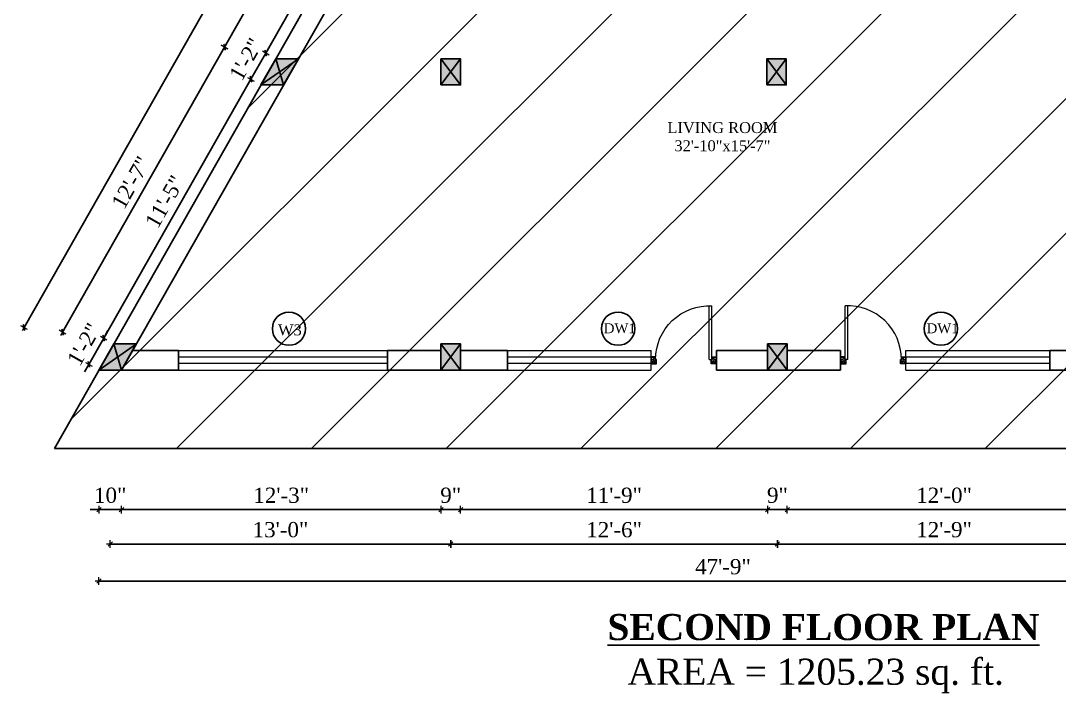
# Model space of a CAD drawing. Header units: inches. Extents: x 4069 to 291496, y -47643 to 12535.
# Drawn here: x 91890 to 92366.8, y 2369.8 to 2678.8 of the extents above; entities that cross this region are included whole.
import ezdxf

# ---------------------------------------------------------------- set-up
doc = ezdxf.new("R2010")
doc.units = ezdxf.units.IN
doc.header["$LTSCALE"] = 5
doc.header["$MEASUREMENT"] = 0
for name, color, linetype, lineweight in [('A-WALL', 7, 'Continuous', 9), ('Dimension', 7, 'Continuous', 18), ('DOOR', 62, 'Continuous', 0), ('Dw', 2, 'Continuous', 18)]:
    doc.layers.add(name, color=color, linetype=linetype, lineweight=lineweight)
doc.layers.add('dim line', color=7, linetype='Continuous', lineweight=15, true_color=0xfab2b2)
doc.layers.add('TEXT', color=6, linetype='Continuous')
doc.layers.add('WALL', color=7, linetype='Continuous')
doc.styles.add('ordinary', font='times.ttf')
doc.dimstyles.new('Copy of 96', dxfattribs={"dimtxt": 7, "dimasz": 4, "dimexe": 0.5, "dimexo": 0.5, "dimgap": 3, "dimtad": 1, "dimdec": 1, "dimzin": 11, "dimdsep": 46, "dimlunit": 4, "dimtxsty": 'ordinary', "dimblk": 'OBLIQUE', "dimcen": 0.09, "dimse1": 1, "dimse2": 1, "dimclrt": 6, "dimazin": 0, "dimtfac": 1, "dimtdec": 1, "dimtix": 1, "dimtmove": 2, "dimatfit": 3, "dimldrblk": 'leader', "dimfxl": 0.5, "dimfxlon": 1, "dimtolj": 1, "dimtzin": 0, "dimarcsym": 0})

# ---------------------------------------------------------------- blocks, each defined once
blk = doc.blocks.new('c2a')
at = {"color": 1, "ltscale": 5}
for p, q in [((18091.63, 4625.76), (18084.82, 4613.76)), ((18101.98, 4625.76), (18091.63, 4625.76)), ((18095.17, 4613.76), (18101.98, 4625.76)), ((18084.82, 4613.76), (18095.17, 4613.76))]:
    blk.add_line(p, q, dxfattribs=at)
blk = doc.blocks.new('A$C27B36B59')
at = {"layer": 'DOOR'}
for p, q in [((0, 4), (0, 0)), ((2.5, 4), (0, 4)), ((0, 0), (3, 0)), ((2.5, 2.5), (2.5, 4)), ((3, 2.5), (2.5, 2.5)), ((3, 0), (3, 2.5))]:
    blk.add_line(p, q, dxfattribs=at)
for centre, radius, start, end in [((-1.4, -0.54), 4.75, 22.1411, 72.838), ((1.34, 2.09), 1.64, 45.138, 144.8948), ((2.21, 0.3), 2.49, 83.3149, 152.658), ((0.13, 0.37), 2.05, 349.4875, 93.6805), ((1.96, -0.47), 2.01, 58.7447, 166.495), ((-0.06, 0.32), 1.13, 343.542, 86.947), ((2.08, -0.4), 1.17, 38.2816, 160.1519)]:
    blk.add_arc(centre, radius, start, end, dxfattribs=at)
blk = doc.blocks.new('D2')
at = {"layer": 'DOOR'}
for p, q in [((74473.95, 24047.59), (74473.95, 24018.09)), ((74473.95, 24047.59), (74475.45, 24047.59)), ((74475.45, 24047.59), (74475.45, 24018.13))]:
    blk.add_line(p, q, dxfattribs=at)
blk.add_arc((74473.95, 24047.59), 29.5, 180, 272.9146, dxfattribs=at)
at = {"layer": 'DOOR', "xscale": -1, "rotation": 180}
blk.add_blockref('A$C27B36B59', (74441.95, 24050.09), dxfattribs=at)
at = {"layer": 'DOOR', "rotation": 180}
blk.add_blockref('A$C27B36B59', (74477.95, 24050.09), dxfattribs=at)
blk = doc.blocks.new('oblique')
at = {"color": 0, "lineweight": -2}
blk.add_line((0.25, 0.25), (-0.25, -0.25), dxfattribs=at)
at = {"layer": 'dim line', "lineweight": 9}
for p, q in [((-0.4375, 0), (0.4375, 0)), ((0, 0.4375), (0, -0.4375))]:
    blk.add_line(p, q, dxfattribs=at)
blk = doc.blocks.new('*D2034')
at = {"layer": 'A-WALL', "color": 0, "lineweight": -2, "ltscale": 50, "transparency": 16777216}
blk.add_line((92390.43, 2438.37), (92237.43, 2438.37), dxfattribs=at)
at = {"layer": 'Defpoints', "color": 0, "ltscale": 50, "transparency": 16777216}
for p in [(92237.43, 2518.3), (92390.43, 2518.3), (92237.43, 2438.37)]:
    blk.add_point(p, dxfattribs=at)
at = {"layer": 'A-WALL', "color": 0, "lineweight": -2, "ltscale": 50, "transparency": 16777216, "xscale": 4, "yscale": 4, "zscale": 4, "rotation": 180}
blk.add_blockref('oblique', (92237.43, 2438.37), dxfattribs=at)
at = {"layer": 'A-WALL', "color": 0, "lineweight": -2, "ltscale": 50, "transparency": 16777216, "xscale": 4, "yscale": 4, "zscale": 4}
blk.add_blockref('oblique', (92390.43, 2438.37), dxfattribs=at)
at = {"layer": 'A-WALL', "color": 6, "ltscale": 50, "transparency": 16777216, "insert": (92313.93, 2444.94), "char_height": 7, "attachment_point": 5, "style": 'ordinary'}
blk.add_mtext('\\A1;12\'-9"', dxfattribs=at)
blk = doc.blocks.new('_OBLIQUE')
at = {"color": 0, "linetype": 'ByBlock'}
blk.add_line((-0.5, -0.5), (0.5, 0.5), dxfattribs=at)
blk = doc.blocks.new('leader')
at = {"layer": 'Dimension'}
for p, q in [((0, -4.33), (0, 4.33)), ((-4.42, 0), (4.42, 0))]:
    blk.add_line(p, q, dxfattribs=at)
blk = doc.blocks.new('*D2035')
at = {"layer": 'A-WALL', "color": 0, "lineweight": -2, "ltscale": 50, "transparency": 16777216}
blk.add_line((92237.43, 2438.37), (92087.43, 2438.37), dxfattribs=at)
at = {"layer": 'Defpoints', "color": 0, "ltscale": 50, "transparency": 16777216}
for p in [(92087.43, 2518.3), (92237.43, 2518.3), (92087.43, 2438.37)]:
    blk.add_point(p, dxfattribs=at)
at = {"layer": 'A-WALL', "color": 0, "lineweight": -2, "ltscale": 50, "transparency": 16777216, "xscale": 4, "yscale": 4, "zscale": 4, "rotation": 180}
blk.add_blockref('oblique', (92087.43, 2438.37), dxfattribs=at)
at = {"layer": 'A-WALL', "color": 0, "lineweight": -2, "ltscale": 50, "transparency": 16777216, "xscale": 4, "yscale": 4, "zscale": 4}
blk.add_blockref('oblique', (92237.43, 2438.37), dxfattribs=at)
at = {"layer": 'A-WALL', "color": 6, "ltscale": 50, "transparency": 16777216, "insert": (92162.43, 2444.93), "char_height": 7, "attachment_point": 5, "style": 'ordinary'}
blk.add_mtext('\\A1;12\'-6"', dxfattribs=at)
blk = doc.blocks.new('*D2036')
at = {"layer": 'A-WALL', "color": 0, "lineweight": -2, "ltscale": 50, "transparency": 16777216}
blk.add_line((92087.43, 2438.37), (91931.1, 2438.37), dxfattribs=at)
at = {"layer": 'Defpoints', "color": 0, "ltscale": 50, "transparency": 16777216}
for p in [(91931.1, 2518.3), (92087.43, 2518.3), (91931.1, 2438.37)]:
    blk.add_point(p, dxfattribs=at)
at = {"layer": 'A-WALL', "color": 0, "lineweight": -2, "ltscale": 50, "transparency": 16777216, "xscale": 4, "yscale": 4, "zscale": 4, "rotation": 180}
blk.add_blockref('oblique', (91931.1, 2438.37), dxfattribs=at)
at = {"layer": 'A-WALL', "color": 0, "lineweight": -2, "ltscale": 50, "transparency": 16777216, "xscale": 4, "yscale": 4, "zscale": 4}
blk.add_blockref('oblique', (92087.43, 2438.37), dxfattribs=at)
at = {"layer": 'A-WALL', "color": 6, "ltscale": 50, "transparency": 16777216, "insert": (92009.27, 2444.93), "char_height": 7, "attachment_point": 5, "style": 'ordinary'}
blk.add_mtext('\\A1;13\'-0"', dxfattribs=at)
blk = doc.blocks.new('*D2037')
at = {"layer": 'A-WALL', "color": 0, "lineweight": -2, "ltscale": 50, "transparency": 16777216}
blk.add_line((92498.93, 2421.34), (91925.93, 2421.34), dxfattribs=at)
at = {"layer": 'Defpoints', "color": 0, "ltscale": 50, "transparency": 16777216}
for p in [(91925.93, 2518.3), (92498.93, 2518.3), (91925.93, 2421.34)]:
    blk.add_point(p, dxfattribs=at)
at = {"layer": 'A-WALL', "color": 0, "lineweight": -2, "ltscale": 50, "transparency": 16777216, "xscale": 4, "yscale": 4, "zscale": 4, "rotation": 180}
blk.add_blockref('oblique', (91925.93, 2421.34), dxfattribs=at)
at = {"layer": 'A-WALL', "color": 0, "lineweight": -2, "ltscale": 50, "transparency": 16777216, "xscale": 4, "yscale": 4, "zscale": 4}
blk.add_blockref('oblique', (92498.93, 2421.34), dxfattribs=at)
at = {"layer": 'A-WALL', "color": 6, "ltscale": 50, "transparency": 16777216, "insert": (92212.43, 2427.92), "char_height": 7, "attachment_point": 5, "style": 'ordinary'}
blk.add_mtext('\\A1;47\'-9"', dxfattribs=at)
blk = doc.blocks.new('*D2038')
at = {"layer": 'A-WALL', "color": 0, "lineweight": -2, "ltscale": 50, "transparency": 16777216}
for p, q in [((91928.1, 2532.93), (91930.07, 2536.41)), ((91921.28, 2520.93), (91928.1, 2532.93)), ((91921.28, 2520.93), (91919.31, 2517.46))]:
    blk.add_line(p, q, dxfattribs=at)
at = {"layer": 'Defpoints', "color": 0, "ltscale": 50, "transparency": 16777216}
for p in [(91928.1, 2532.93), (91932.74, 2530.3), (91925.93, 2518.3)]:
    blk.add_point(p, dxfattribs=at)
at = {"layer": 'A-WALL', "color": 0, "lineweight": -2, "ltscale": 50, "transparency": 16777216, "xscale": 4, "yscale": 4, "zscale": 4}
for p, rotation in [((91928.1, 2532.93), 240.4114854942634), ((91921.28, 2520.93), 60.41148549426335)]:
    blk.add_blockref('oblique', p, dxfattribs=dict(at, rotation=rotation))
at = {"layer": 'A-WALL', "color": 6, "ltscale": 50, "transparency": 16777216, "insert": (91919.04, 2530.14), "char_height": 7, "attachment_point": 5, "rotation": 60.4115, "style": 'ordinary'}
blk.add_mtext('\\A1;1\'-2"', dxfattribs=at)
blk = doc.blocks.new('*D2039')
at = {"layer": 'A-WALL', "color": 0, "lineweight": -2, "ltscale": 50, "transparency": 16777216}
blk.add_line((91928.1, 2532.93), (91995.67, 2651.93), dxfattribs=at)
at = {"layer": 'Defpoints', "color": 0, "ltscale": 50, "transparency": 16777216}
for p in [(91995.67, 2651.93), (92000.31, 2649.3), (91932.74, 2530.3)]:
    blk.add_point(p, dxfattribs=at)
at = {"layer": 'A-WALL', "color": 0, "lineweight": -2, "ltscale": 50, "transparency": 16777216, "xscale": 4, "yscale": 4, "zscale": 4}
for p, rotation in [((91995.67, 2651.93), 60.4114854945213), ((91928.1, 2532.93), 240.4114854945213)]:
    blk.add_blockref('oblique', p, dxfattribs=dict(at, rotation=rotation))
at = {"layer": 'A-WALL', "color": 6, "ltscale": 50, "transparency": 16777216, "insert": (91956.18, 2595.67), "char_height": 7, "attachment_point": 5, "rotation": 60.4115, "style": 'ordinary'}
blk.add_mtext('\\A1;11\'-5"', dxfattribs=at)
blk = doc.blocks.new('*D2040')
at = {"layer": 'A-WALL', "color": 0, "lineweight": -2, "ltscale": 50, "transparency": 16777216}
for p, q in [((92002.48, 2663.93), (92004.46, 2667.41)), ((91995.67, 2651.93), (92002.48, 2663.93)), ((91995.67, 2651.93), (91993.69, 2648.46))]:
    blk.add_line(p, q, dxfattribs=at)
at = {"layer": 'Defpoints', "color": 0, "ltscale": 50, "transparency": 16777216}
for p in [(92002.48, 2663.93), (92007.13, 2661.3), (92000.31, 2649.3)]:
    blk.add_point(p, dxfattribs=at)
at = {"layer": 'A-WALL', "color": 0, "lineweight": -2, "ltscale": 50, "transparency": 16777216, "xscale": 4, "yscale": 4, "zscale": 4}
for p, rotation in [((92002.48, 2663.93), 240.4114854945213), ((91995.67, 2651.93), 60.41148549452131)]:
    blk.add_blockref('oblique', p, dxfattribs=dict(at, rotation=rotation))
at = {"layer": 'A-WALL', "color": 6, "ltscale": 50, "transparency": 16777216, "insert": (91993.42, 2661.14), "char_height": 7, "attachment_point": 5, "rotation": 60.4115, "style": 'ordinary'}
blk.add_mtext('\\A1;1\'-2"', dxfattribs=at)
blk = doc.blocks.new('*D2041')
at = {"layer": 'A-WALL', "color": 0, "lineweight": -2, "ltscale": 50, "transparency": 16777216}
blk.add_line((92002.48, 2663.93), (92106.39, 2846.93), dxfattribs=at)
at = {"layer": 'Defpoints', "color": 0, "ltscale": 50, "transparency": 16777216}
for p in [(92106.39, 2846.93), (92111.04, 2844.3), (92007.13, 2661.3)]:
    blk.add_point(p, dxfattribs=at)
at = {"layer": 'A-WALL', "color": 0, "lineweight": -2, "ltscale": 50, "transparency": 16777216, "xscale": 4, "yscale": 4, "zscale": 4}
for p, rotation in [((92106.39, 2846.93), 60.4114854945213), ((92002.48, 2663.93), 240.4114854945213)]:
    blk.add_blockref('oblique', p, dxfattribs=dict(at, rotation=rotation))
at = {"layer": 'A-WALL', "color": 6, "ltscale": 50, "transparency": 16777216, "insert": (92048.72, 2758.68), "char_height": 7, "attachment_point": 5, "rotation": 60.4115, "style": 'ordinary'}
blk.add_mtext('\\A1;17\'-6"', dxfattribs=at)
blk = doc.blocks.new('*D2043')
at = {"layer": 'A-WALL', "color": 0, "lineweight": -2, "ltscale": 50, "transparency": 16777216}
blk.add_line((92094.31, 2861.73), (91983.59, 2666.73), dxfattribs=at)
at = {"layer": 'Defpoints', "color": 0, "ltscale": 50, "transparency": 16777216}
for p in [(92114.44, 2850.3), (91983.59, 2666.73), (92003.72, 2655.3)]:
    blk.add_point(p, dxfattribs=at)
at = {"layer": 'A-WALL', "color": 0, "lineweight": -2, "ltscale": 50, "transparency": 16777216, "xscale": 4, "yscale": 4, "zscale": 4}
for p, rotation in [((92094.31, 2861.73), 60.41148549426671), ((91983.59, 2666.73), 240.4114854942667)]:
    blk.add_blockref('oblique', p, dxfattribs=dict(at, rotation=rotation))
at = {"layer": 'A-WALL', "color": 6, "ltscale": 50, "transparency": 16777216, "insert": (92033.24, 2767.47), "char_height": 7, "attachment_point": 5, "rotation": 60.4115, "style": 'ordinary'}
blk.add_mtext('\\A1;18\'-8"', dxfattribs=at)
blk = doc.blocks.new('*D2044')
at = {"layer": 'A-WALL', "color": 0, "lineweight": -2, "ltscale": 50, "transparency": 16777216}
blk.add_line((91983.59, 2666.73), (91909.2, 2535.73), dxfattribs=at)
at = {"layer": 'Defpoints', "color": 0, "ltscale": 50, "transparency": 16777216}
for p in [(92003.72, 2655.3), (91909.2, 2535.73), (91929.34, 2524.3)]:
    blk.add_point(p, dxfattribs=at)
at = {"layer": 'A-WALL', "color": 0, "lineweight": -2, "ltscale": 50, "transparency": 16777216, "xscale": 4, "yscale": 4, "zscale": 4}
for p, rotation in [((91983.59, 2666.73), 60.41148549452131), ((91909.2, 2535.73), 240.4114854945213)]:
    blk.add_blockref('oblique', p, dxfattribs=dict(at, rotation=rotation))
at = {"layer": 'A-WALL', "color": 6, "ltscale": 50, "transparency": 16777216, "insert": (91940.68, 2604.47), "char_height": 7, "attachment_point": 5, "rotation": 60.4115, "style": 'ordinary'}
blk.add_mtext('\\A1;12\'-7"', dxfattribs=at)
blk = doc.blocks.new('*D2045')
at = {"layer": 'A-WALL', "color": 0, "lineweight": -2, "ltscale": 50, "transparency": 16777216}
blk.add_line((91891.56, 2537.81), (92083.48, 2875.81), dxfattribs=at)
at = {"layer": 'Defpoints', "color": 0, "ltscale": 50, "transparency": 16777216}
for p in [(92083.48, 2875.81), (92117.85, 2856.3), (91925.93, 2518.3)]:
    blk.add_point(p, dxfattribs=at)
at = {"layer": 'A-WALL', "color": 0, "lineweight": -2, "ltscale": 50, "transparency": 16777216, "xscale": 4, "yscale": 4, "zscale": 4}
for p, rotation in [((92083.48, 2875.81), 60.41148549426932), ((91891.56, 2537.81), 240.4114854942693)]:
    blk.add_blockref('oblique', p, dxfattribs=dict(at, rotation=rotation))
at = {"layer": 'A-WALL', "color": 6, "ltscale": 50, "transparency": 16777216, "insert": (91981.81, 2710.05), "char_height": 7, "attachment_point": 5, "rotation": 60.4115, "style": 'ordinary'}
blk.add_mtext('\\A1;32\'-5"', dxfattribs=at)
blk = doc.blocks.new('*D2057')
at = {"layer": 'A-WALL', "color": 0, "lineweight": -2, "ltscale": 50, "transparency": 16777216}
for p, q in [((91925.93, 2454.17), (91921.93, 2454.17)), ((91925.93, 2454.17), (91936.28, 2454.17)), ((91936.28, 2454.17), (91940.28, 2454.17))]:
    blk.add_line(p, q, dxfattribs=at)
at = {"layer": 'Defpoints', "color": 0, "ltscale": 50, "transparency": 16777216}
for p in [(91925.93, 2518.3), (91936.28, 2518.3), (91936.28, 2454.17)]:
    blk.add_point(p, dxfattribs=at)
at = {"layer": 'A-WALL', "color": 0, "lineweight": -2, "ltscale": 50, "transparency": 16777216, "xscale": 4, "yscale": 4, "zscale": 4}
blk.add_blockref('oblique', (91925.93, 2454.17), dxfattribs=at)
at = {"layer": 'A-WALL', "color": 0, "lineweight": -2, "ltscale": 50, "transparency": 16777216, "xscale": 4, "yscale": 4, "zscale": 4, "rotation": 180}
blk.add_blockref('oblique', (91936.28, 2454.17), dxfattribs=at)
at = {"layer": 'A-WALL', "color": 6, "ltscale": 50, "transparency": 16777216, "insert": (91931.1, 2460.73), "char_height": 7, "attachment_point": 5, "style": 'ordinary'}
blk.add_mtext('\\A1;10"', dxfattribs=at)
blk = doc.blocks.new('*D2058')
at = {"layer": 'A-WALL', "color": 0, "lineweight": -2, "ltscale": 50, "transparency": 16777216}
blk.add_line((91936.28, 2454.17), (92082.93, 2454.17), dxfattribs=at)
at = {"layer": 'Defpoints', "color": 0, "ltscale": 50, "transparency": 16777216}
for p in [(91936.28, 2518.3), (92082.93, 2518.3), (92082.93, 2454.17)]:
    blk.add_point(p, dxfattribs=at)
at = {"layer": 'A-WALL', "color": 0, "lineweight": -2, "ltscale": 50, "transparency": 16777216, "xscale": 4, "yscale": 4, "zscale": 4, "rotation": 180}
blk.add_blockref('oblique', (91936.28, 2454.17), dxfattribs=at)
at = {"layer": 'A-WALL', "color": 0, "lineweight": -2, "ltscale": 50, "transparency": 16777216, "xscale": 4, "yscale": 4, "zscale": 4}
blk.add_blockref('oblique', (92082.93, 2454.17), dxfattribs=at)
at = {"layer": 'A-WALL', "color": 6, "ltscale": 50, "transparency": 16777216, "insert": (92009.6, 2460.73), "char_height": 7, "attachment_point": 5, "style": 'ordinary'}
blk.add_mtext('\\A1;12\'-3"', dxfattribs=at)
blk = doc.blocks.new('*D2059')
at = {"layer": 'A-WALL', "color": 0, "lineweight": -2, "ltscale": 50, "transparency": 16777216}
for p, q in [((92082.93, 2454.17), (92078.93, 2454.17)), ((92082.93, 2454.17), (92091.93, 2454.17)), ((92091.93, 2454.17), (92095.93, 2454.17))]:
    blk.add_line(p, q, dxfattribs=at)
at = {"layer": 'Defpoints', "color": 0, "ltscale": 50, "transparency": 16777216}
for p in [(92082.93, 2518.3), (92091.93, 2518.3), (92091.93, 2454.17)]:
    blk.add_point(p, dxfattribs=at)
at = {"layer": 'A-WALL', "color": 0, "lineweight": -2, "ltscale": 50, "transparency": 16777216, "xscale": 4, "yscale": 4, "zscale": 4}
blk.add_blockref('oblique', (92082.93, 2454.17), dxfattribs=at)
at = {"layer": 'A-WALL', "color": 0, "lineweight": -2, "ltscale": 50, "transparency": 16777216, "xscale": 4, "yscale": 4, "zscale": 4, "rotation": 180}
blk.add_blockref('oblique', (92091.93, 2454.17), dxfattribs=at)
at = {"layer": 'A-WALL', "color": 6, "ltscale": 50, "transparency": 16777216, "insert": (92087.43, 2460.74), "char_height": 7, "attachment_point": 5, "style": 'ordinary'}
blk.add_mtext('\\A1;9"', dxfattribs=at)
blk = doc.blocks.new('*D2060')
at = {"layer": 'A-WALL', "color": 0, "lineweight": -2, "ltscale": 50, "transparency": 16777216}
blk.add_line((92091.93, 2454.17), (92232.93, 2454.17), dxfattribs=at)
at = {"layer": 'Defpoints', "color": 0, "ltscale": 50, "transparency": 16777216}
for p in [(92091.93, 2518.3), (92232.93, 2518.3), (92232.93, 2454.17)]:
    blk.add_point(p, dxfattribs=at)
at = {"layer": 'A-WALL', "color": 0, "lineweight": -2, "ltscale": 50, "transparency": 16777216, "xscale": 4, "yscale": 4, "zscale": 4, "rotation": 180}
blk.add_blockref('oblique', (92091.93, 2454.17), dxfattribs=at)
at = {"layer": 'A-WALL', "color": 0, "lineweight": -2, "ltscale": 50, "transparency": 16777216, "xscale": 4, "yscale": 4, "zscale": 4}
blk.add_blockref('oblique', (92232.93, 2454.17), dxfattribs=at)
at = {"layer": 'A-WALL', "color": 6, "ltscale": 50, "transparency": 16777216, "insert": (92162.43, 2460.74), "char_height": 7, "attachment_point": 5, "style": 'ordinary'}
blk.add_mtext('\\A1;11\'-9"', dxfattribs=at)
blk = doc.blocks.new('*D2061')
at = {"layer": 'A-WALL', "color": 0, "lineweight": -2, "ltscale": 50, "transparency": 16777216}
for p, q in [((92232.93, 2454.17), (92228.93, 2454.17)), ((92232.93, 2454.17), (92241.93, 2454.17)), ((92241.93, 2454.17), (92245.93, 2454.17))]:
    blk.add_line(p, q, dxfattribs=at)
at = {"layer": 'Defpoints', "color": 0, "ltscale": 50, "transparency": 16777216}
for p in [(92232.93, 2518.3), (92241.93, 2518.3), (92241.93, 2454.17)]:
    blk.add_point(p, dxfattribs=at)
at = {"layer": 'A-WALL', "color": 0, "lineweight": -2, "ltscale": 50, "transparency": 16777216, "xscale": 4, "yscale": 4, "zscale": 4}
blk.add_blockref('oblique', (92232.93, 2454.17), dxfattribs=at)
at = {"layer": 'A-WALL', "color": 0, "lineweight": -2, "ltscale": 50, "transparency": 16777216, "xscale": 4, "yscale": 4, "zscale": 4, "rotation": 180}
blk.add_blockref('oblique', (92241.93, 2454.17), dxfattribs=at)
at = {"layer": 'A-WALL', "color": 6, "ltscale": 50, "transparency": 16777216, "insert": (92237.43, 2460.74), "char_height": 7, "attachment_point": 5, "style": 'ordinary'}
blk.add_mtext('\\A1;9"', dxfattribs=at)
blk = doc.blocks.new('*D2062')
at = {"layer": 'A-WALL', "color": 0, "lineweight": -2, "ltscale": 50, "transparency": 16777216}
blk.add_line((92241.93, 2454.17), (92385.93, 2454.17), dxfattribs=at)
at = {"layer": 'Defpoints', "color": 0, "ltscale": 50, "transparency": 16777216}
for p in [(92241.93, 2518.3), (92385.93, 2518.3), (92385.93, 2454.17)]:
    blk.add_point(p, dxfattribs=at)
at = {"layer": 'A-WALL', "color": 0, "lineweight": -2, "ltscale": 50, "transparency": 16777216, "xscale": 4, "yscale": 4, "zscale": 4, "rotation": 180}
blk.add_blockref('oblique', (92241.93, 2454.17), dxfattribs=at)
at = {"layer": 'A-WALL', "color": 0, "lineweight": -2, "ltscale": 50, "transparency": 16777216, "xscale": 4, "yscale": 4, "zscale": 4}
blk.add_blockref('oblique', (92385.93, 2454.17), dxfattribs=at)
at = {"layer": 'A-WALL', "color": 6, "ltscale": 50, "transparency": 16777216, "insert": (92313.93, 2460.73), "char_height": 7, "attachment_point": 5, "style": 'ordinary'}
blk.add_mtext('\\A1;12\'-0"', dxfattribs=at)

msp = doc.modelspace()

# ---------------------------------------------------------------- hatches: boundary and pattern name
at = {"layer": 'WALL', "linetype": 'ByBlock', "ltscale": 5, "true_color": 0xf8991e}
h = msp.add_hatch(dxfattribs=at)
h.set_pattern_fill('ANSI31', color=30, scale=350)
h.set_pattern_definition([(45, (83816.94, 5103.35), (-30.93592, 30.93592), [])])
h.paths.add_polyline_path([(91905.48764, 2482.29725), (92138.29136, 2892.29725), (92496.73934, 2892.29725), (92498.33849, 2614.29725), (92546.92894, 2614.29725), (92546.92894, 2524.29725), (92498.92894, 2524.29725), (92499.15036, 2482.29725)])
h = msp.add_hatch(color=30, dxfattribs=at)
h.dxf.hatch_style = 1
h.paths.add_polyline_path([(92008.89428, 2655.29725), (92010.66223, 2649.29725), (92017.47599, 2661.29725)])
h.paths.add_polyline_path([(92008.89428, 2655.29725), (92017.47599, 2661.29725), (92007.12634, 2661.29725)])
h.paths.add_polyline_path([(92007.12634, 2661.29725), (92000.31257, 2649.29725), (92008.89428, 2655.29725)])
h.paths.add_polyline_path([(92008.89428, 2655.29725), (92000.31257, 2649.29725), (92010.66223, 2649.29725)])
h = msp.add_hatch(color=30, dxfattribs=at)
h.dxf.hatch_style = 1
h.paths.add_polyline_path([(92087.42886, 2655.29725), (92082.92886, 2649.29725), (92091.92886, 2649.29725)])
h.paths.add_polyline_path([(92091.92886, 2649.29725), (92091.92886, 2661.29725), (92087.42886, 2655.29725)])
h.paths.add_polyline_path([(92087.42886, 2655.29725), (92091.92886, 2661.29725), (92082.92886, 2661.29725)])
h.paths.add_polyline_path([(92082.92886, 2661.29725), (92082.92886, 2649.29725), (92087.42886, 2655.29725)])
h = msp.add_hatch(color=30, dxfattribs=at)
h.dxf.hatch_style = 1
h.paths.add_polyline_path([(92236.99532, 2655.29725), (92232.49532, 2649.29725), (92241.49532, 2649.29725)])
h.paths.add_polyline_path([(92241.49532, 2649.29725), (92241.49532, 2661.29725), (92236.99532, 2655.29725)])
h.paths.add_polyline_path([(92236.99532, 2655.29725), (92241.49532, 2661.29725), (92232.49532, 2661.29725)])
h.paths.add_polyline_path([(92232.49532, 2661.29725), (92232.49532, 2649.29725), (92236.99532, 2655.29725)])
h = msp.add_hatch(color=30, dxfattribs=at)
h.dxf.hatch_style = 1
h.paths.add_polyline_path([(91934.51065, 2524.29725), (91936.2786, 2518.29725), (91943.09237, 2530.29725)])
h.paths.add_polyline_path([(91934.51065, 2524.29725), (91943.09237, 2530.29725), (91932.74271, 2530.29725)])
h.paths.add_polyline_path([(91932.74271, 2530.29725), (91925.92894, 2518.29725), (91934.51065, 2524.29725)])
h.paths.add_polyline_path([(91934.51065, 2524.29725), (91925.92894, 2518.29725), (91936.2786, 2518.29725)])
h = msp.add_hatch(color=30, dxfattribs=at)
h.dxf.hatch_style = 1
h.paths.add_polyline_path([(92087.42886, 2524.29725), (92082.92886, 2518.29725), (92091.92886, 2518.29725)])
h.paths.add_polyline_path([(92091.92886, 2518.29725), (92091.92886, 2530.29725), (92087.42886, 2524.29725)])
h.paths.add_polyline_path([(92087.42886, 2524.29725), (92091.92886, 2530.29725), (92082.92886, 2530.29725)])
h.paths.add_polyline_path([(92082.92886, 2530.29725), (92082.92886, 2518.29725), (92087.42886, 2524.29725)])
h = msp.add_hatch(color=30, dxfattribs=at)
h.dxf.hatch_style = 1
h.paths.add_polyline_path([(92237.42886, 2524.29725), (92232.92886, 2518.29725), (92241.92886, 2518.29725)])
h.paths.add_polyline_path([(92241.92886, 2518.29725), (92241.92886, 2530.29725), (92237.42886, 2524.29725)])
h.paths.add_polyline_path([(92237.42886, 2524.29725), (92241.92886, 2530.29725), (92232.92886, 2530.29725)])
h.paths.add_polyline_path([(92232.92886, 2530.29725), (92232.92886, 2518.29725), (92237.42886, 2524.29725)])

# ---------------------------------------------------------------- linework, layer by layer
at = {"color": 1, "ltscale": 5}
for p, q in [((92000.31257, 2649.29725), (92017.47599, 2661.29725)), ((92010.66223, 2649.29725), (92007.12634, 2661.29725)), ((92082.92886, 2649.29725), (92091.92886, 2661.29725)), ((92091.92886, 2649.29725), (92082.92886, 2661.29725)), ((92232.49532, 2649.29725), (92241.49532, 2661.29725)), ((92241.49532, 2649.29725), (92232.49532, 2661.29725)), ((91925.92894, 2518.29725), (91943.09237, 2530.29725)), ((91936.2786, 2518.29725), (91932.74271, 2530.29725)), ((92082.92886, 2518.29725), (92091.92886, 2530.29725)), ((92091.92886, 2518.29725), (92082.92886, 2530.29725)), ((92232.92886, 2518.29725), (92241.92886, 2530.29725)), ((92241.92886, 2518.29725), (92232.92886, 2530.29725))]:
    msp.add_line(p, q, dxfattribs=at)
at = {"layer": 'A-WALL', "lineweight": 30}
for p, q in [((91905.48764, 2482.29725), (92138.29136, 2892.29725)), ((91936.2786, 2518.29725), (92051.82874, 2721.79725)), ((91941.38893, 2527.29725), (91962.42894, 2527.29725)), ((91962.42894, 2518.29725), (91962.42894, 2527.29725)), ((92058.42894, 2527.29725), (92082.92886, 2527.29725)), ((92058.42894, 2518.29725), (92058.42894, 2527.29725)), ((92091.92886, 2527.29725), (92113.42894, 2527.29725)), ((92113.42894, 2518.29725), (92113.42894, 2527.29725)), ((92209.42894, 2527.29725), (92232.92886, 2527.29725)), ((92209.42894, 2518.29725), (92209.42894, 2527.29725)), ((92241.92886, 2527.29725), (92266.42894, 2527.29725)), ((92266.42894, 2518.29725), (92266.42894, 2527.29725)), ((92362.42894, 2527.29725), (92385.92886, 2527.29725)), ((92362.42894, 2518.29725), (92362.42894, 2527.29725)), ((91925.92894, 2518.29725), (91962.42894, 2518.29725)), ((92058.42894, 2518.29725), (92113.42894, 2518.29725)), ((92209.42894, 2518.29725), (92266.42894, 2518.29725)), ((92362.42894, 2518.29725), (92406.92894, 2518.29725)), ((91905.48764, 2482.29725), (92499.15036, 2482.29725))]:
    msp.add_line(p, q, dxfattribs=at)
at = {"layer": 'Dw', "color": 3}
for p, q in [((91962.42894, 2527.29725), (92058.42894, 2527.29725)), ((92113.42894, 2527.29725), (92179.42894, 2527.29725)), ((92179.42894, 2518.29725), (92179.42894, 2527.29725)), ((92296.42894, 2518.29725), (92296.42894, 2527.29725)), ((92296.42894, 2527.29725), (92362.42894, 2527.29725)), ((92058.42894, 2524.29725), (91962.42894, 2524.29725)), ((92179.42894, 2524.29725), (92113.42894, 2524.29725)), ((92362.42894, 2524.29725), (92296.42894, 2524.29725)), ((92058.42894, 2521.29725), (91962.42894, 2521.29725)), ((91962.42894, 2518.29725), (92058.42894, 2518.29725)), ((92179.42894, 2521.29725), (92113.42894, 2521.29725)), ((92113.42894, 2518.29725), (92179.42894, 2518.29725)), ((92362.42894, 2521.29725), (92296.42894, 2521.29725)), ((92296.42894, 2518.29725), (92362.42894, 2518.29725))]:
    msp.add_line(p, q, dxfattribs=at)
at = {"layer": 'TEXT'}
for centre in [(92013.17603, 2537.32175), (92164.25518, 2537.32175), (92312.48279, 2537.32175)]:
    msp.add_circle(centre, 7.64038, dxfattribs=at)
at = {"layer": 'WALL', "color": 2, "linetype": 'ByBlock', "ltscale": 5}
for points in [[(92000.31257, 2649.29725), (92010.66223, 2649.29725), (92017.47599, 2661.29725), (92007.12634, 2661.29725)], [(92082.92886, 2649.29725), (92091.92886, 2649.29725), (92091.92886, 2661.29725), (92082.92886, 2661.29725)], [(92232.49532, 2649.29725), (92241.49532, 2649.29725), (92241.49532, 2661.29725), (92232.49532, 2661.29725)], [(91925.92894, 2518.29725), (91936.2786, 2518.29725), (91943.09237, 2530.29725), (91932.74271, 2530.29725)], [(92082.92886, 2518.29725), (92091.92886, 2518.29725), (92091.92886, 2530.29725), (92082.92886, 2530.29725)], [(92232.92886, 2518.29725), (92241.92886, 2518.29725), (92241.92886, 2530.29725), (92232.92886, 2530.29725)]]:
    msp.add_lwpolyline(points, close=True, dxfattribs=at)

# ---------------------------------------------------------------- block references
for p in [(73915.49335, -1964.46192), (73841.10972, -2095.46192)]:
    msp.add_blockref('c2a', p, dxfattribs=at)
at = {"layer": 'WALL', "color": 2, "linetype": 'ByBlock', "yscale": 0.8333000000000084, "zscale": 0.8333, "rotation": 180}
for p, xscale in [((30146.95219, 22562.06891), -0.8333000000002357), ((154328.9057, 22562.06891), 0.8332999999984168)]:
    msp.add_blockref('D2', p, dxfattribs=dict(at, xscale=xscale))

# ---------------------------------------------------------------- texts
at = {"layer": 'TEXT', "style": 'ordinary'}
for s, height, p in [('W3', 5, (92008.14304, 2534.25764)), ('DW1', 4.5, (92157.69387, 2535.25004)), ('DW1', 4.5, (92305.92148, 2535.25004))]:
    msp.add_text(s, height=height, rotation=0.0003881, dxfattribs=at).set_placement(p)
at = {"layer": 'TEXT', "insert": (92212.17916, 2618.8058), "char_height": 5, "attachment_point": 8, "rotation": 359.9996119, "style": 'ordinary'}
msp.add_mtext_dynamic_manual_height_columns('LIVING ROOM\\P32\'-10"x15\'-7"', width=101.5687276, gutter_width=1720.71691, heights=[0], dxfattribs=at)
at = {"layer": 'TEXT', "char_height": 12, "width": 219.8150831, "attachment_point": 8, "rotation": 359.9996119, "style": 'ordinary'}
for s, insert in [('{\\fTimes New Roman|b1|i0|c0|p18;\\LSECOND FLOOR PLAN}', (92258.57279, 2394.04978)), ('AREA = 1205.23 sq. ft.', (92254.98802, 2369.80903))]:
    msp.add_mtext(s, dxfattribs=dict(at, insert=insert))

# ---------------------------------------------------------------- dimensions: what is measured, and where the dimension line sits
at = {"layer": 'A-WALL', "ltscale": 50}
for p1, p2, distance, picture, middle in [((91925.92894, 2518.29725), (92117.85005, 2856.29725), 39.52759, '*D2045', (91981.81152, 2710.05409)), ((92114.44317, 2850.29725), (92003.71945, 2655.29725), -23.15088, '*D2043', (92033.24442, 2767.4678)), ((91925.92894, 2518.29725), (91932.74271, 2530.29725), 5.34192, '*D2038', (91919.03816, 2530.14441))]:
    dim = msp.add_aligned_dim(p1=p1, p2=p2, distance=distance, dimstyle='Copy of 96', override={"dimdec": 0, "dimblk": 'oblique', "dimtdec": 0, "dimarcsym": 1}, dxfattribs=at)
    dim.commit()
    dim.dimension.update_dxf_attribs({"geometry": picture, "text_midpoint": middle})
for base, p1, p2, angle, picture, middle in [((92106.39098, 2846.93492), (92007.12634, 2661.29725), (92111.03629, 2844.29725), 240.4114855, '*D2041', (92048.72221, 2758.6793)), ((92002.48103, 2663.93492), (92000.31257, 2649.29725), (92007.12634, 2661.29725), 240.4114855, '*D2040', (91993.42179, 2661.14441)), ((91909.20396, 2535.7284), (92003.71945, 2655.29725), (91929.33583, 2524.29725), 60.4114855, '*D2044', (91940.68197, 2604.47278)), ((91995.66727, 2651.93492), (91932.74271, 2530.29725), (92000.31257, 2649.29725), 240.4114855, '*D2039', (91956.17731, 2595.67431))]:
    dim = msp.add_linear_dim(base=base, p1=p1, p2=p2, angle=angle, dimstyle='Copy of 96', override={"dimdec": 0, "dimblk": 'oblique', "dimtdec": 0, "dimarcsym": 1}, dxfattribs=at)
    dim.commit()
    dim.dimension.update_dxf_attribs({"geometry": picture, "text_midpoint": middle})
for base, p1, p2, picture, middle in [((91936.2786, 2454.1704), (91925.92894, 2518.29725), (91936.2786, 2518.29725), '*D2057', (91931.10377, 2460.73097)), ((91925.92894, 2421.34453), (92498.92894, 2518.29725), (91925.92894, 2518.29725), '*D2037', (92212.42894, 2427.91519)), ((91931.10377, 2438.36974), (92087.42886, 2518.29725), (91931.10377, 2518.29725), '*D2036', (92009.26631, 2444.9303)), ((92082.92886, 2454.1704), (91936.2786, 2518.29725), (92082.92886, 2518.29725), '*D2058', (92009.60373, 2460.73097)), ((92091.92886, 2454.1704), (92082.92886, 2518.29725), (92091.92886, 2518.29725), '*D2059', (92087.42886, 2460.74106)), ((92087.42886, 2438.36974), (92237.42886, 2518.29725), (92087.42886, 2518.29725), '*D2035', (92162.42886, 2444.9303)), ((92232.92886, 2454.1704), (92091.92886, 2518.29725), (92232.92886, 2518.29725), '*D2060', (92162.42886, 2460.74106)), ((92241.92886, 2454.1704), (92232.92886, 2518.29725), (92241.92886, 2518.29725), '*D2061', (92237.42886, 2460.74106)), ((92237.42886, 2438.36974), (92390.42886, 2518.29725), (92237.42886, 2518.29725), '*D2034', (92313.92886, 2444.94039)), ((92385.92886, 2454.1704), (92241.92886, 2518.29725), (92385.92886, 2518.29725), '*D2062', (92313.92886, 2460.73097))]:
    dim = msp.add_linear_dim(base=base, p1=p1, p2=p2, dimstyle='Copy of 96', override={"dimdec": 0, "dimblk": 'oblique', "dimtdec": 0, "dimarcsym": 1}, dxfattribs=at)
    dim.commit()
    dim.dimension.update_dxf_attribs({"geometry": picture, "text_midpoint": middle})

doc.saveas('drawing.dxf')
